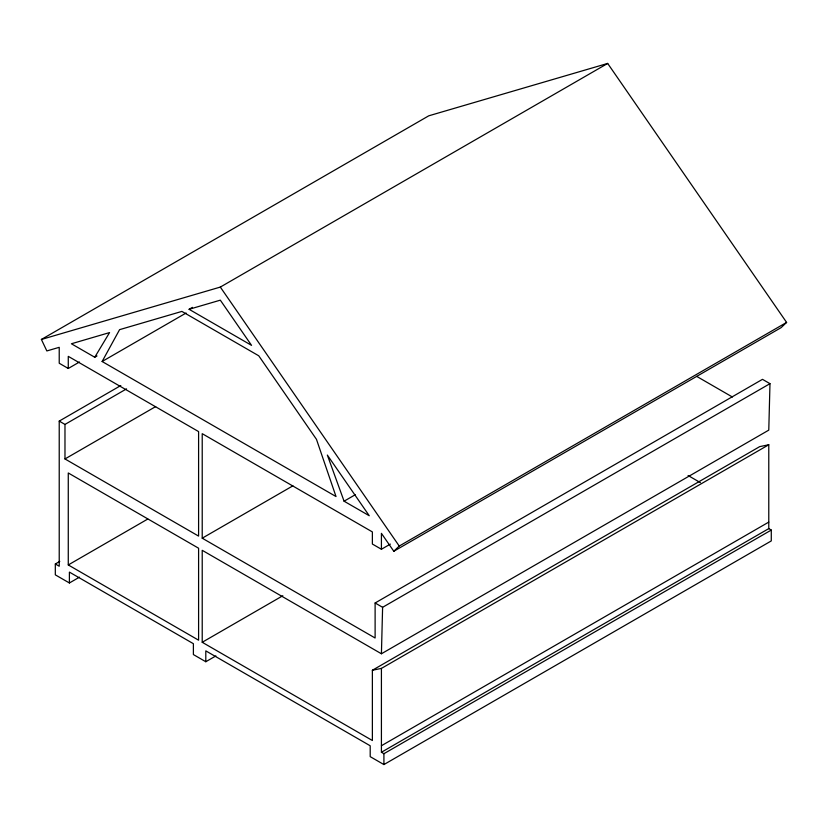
<?xml version="1.0" encoding="UTF-8"?>
<svg xmlns="http://www.w3.org/2000/svg" width="828" height="828" viewBox="0 0 828 828"><rect width="100%" height="100%" fill="white"/><g stroke="black" fill="none" stroke-linecap="round" stroke-linejoin="round"><path stroke-width="1.24" d="M768.777 444.76L381.418 668.403L381.418 752.259L768.777 528.616L768.777 444.76L759.731 446.613L372.372 670.256L372.372 740.511L202.218 642.28L202.218 550.309L381.418 653.768L382.608 607.307L769.978 383.664L762.485 379.338L375.115 602.981L375.115 638.005L202.218 538.19L202.218 433.675L372.372 531.918L372.372 544.037L381.418 549.264L390.371 544.089M769.978 383.664L768.777 430.125L381.418 653.768M102.123 361.505L119.584 329.658L181.891 311.411L258.75 355.792L316.472 439.347L336.013 496.541L102.123 361.505L186.093 313.025M94.754 357.251L109.555 332.587L71.394 343.765L94.754 357.251L97 355.968M381.418 549.264L381.418 533.346L393.797 551.262L399.241 546.056L786.6 322.413L607.68 63.435L428.759 115.816L41.4 339.459L46.844 350.948L59.223 347.325L59.223 363.244L68.269 368.47L79.467 362.002M786.6 322.413L781.156 327.619L393.797 551.262M41.4 339.459L220.32 287.078L607.68 63.435M189.094 309.299L220.32 300.16L251.546 345.359L189.094 309.299L192.448 307.364M79.467 577.157L69.397 582.974L55.321 574.849L55.321 563.982L59.223 566.238L59.223 421.1L120.795 385.548M59.223 421.1L64.977 424.422L126.549 388.87M64.977 424.422L64.977 458.95L155.664 406.6M55.321 563.982L59.792 561.394M68.269 564.944L198.596 640.189L198.596 548.219L68.269 472.974L68.269 564.944L147.757 519.053M202.218 538.19L292.905 485.829M344.075 501.199L369.247 515.73L327.339 455.058L344.075 501.199L355.274 494.73M202.218 642.28L282.824 595.736M69.397 582.974L69.397 572.107L193.39 643.698L193.39 654.565L205.799 661.738L215.88 655.921M381.418 745.738L768.777 522.095M381.418 752.259L383.913 753.697L771.282 530.055L771.282 540.922L383.913 764.565L370.199 756.647L370.199 745.78L205.799 650.87L205.799 661.738M372.372 670.256L381.418 668.403M696.669 376.367L732.366 396.985M688.089 475.51L700.405 482.62M768.777 528.616L771.282 530.055M375.115 602.981L382.608 607.307M64.977 458.95L198.596 536.099L198.596 431.595L68.269 356.351L68.269 368.47M220.32 287.078L399.241 546.056M383.913 753.697L383.913 764.565"/></g></svg>
